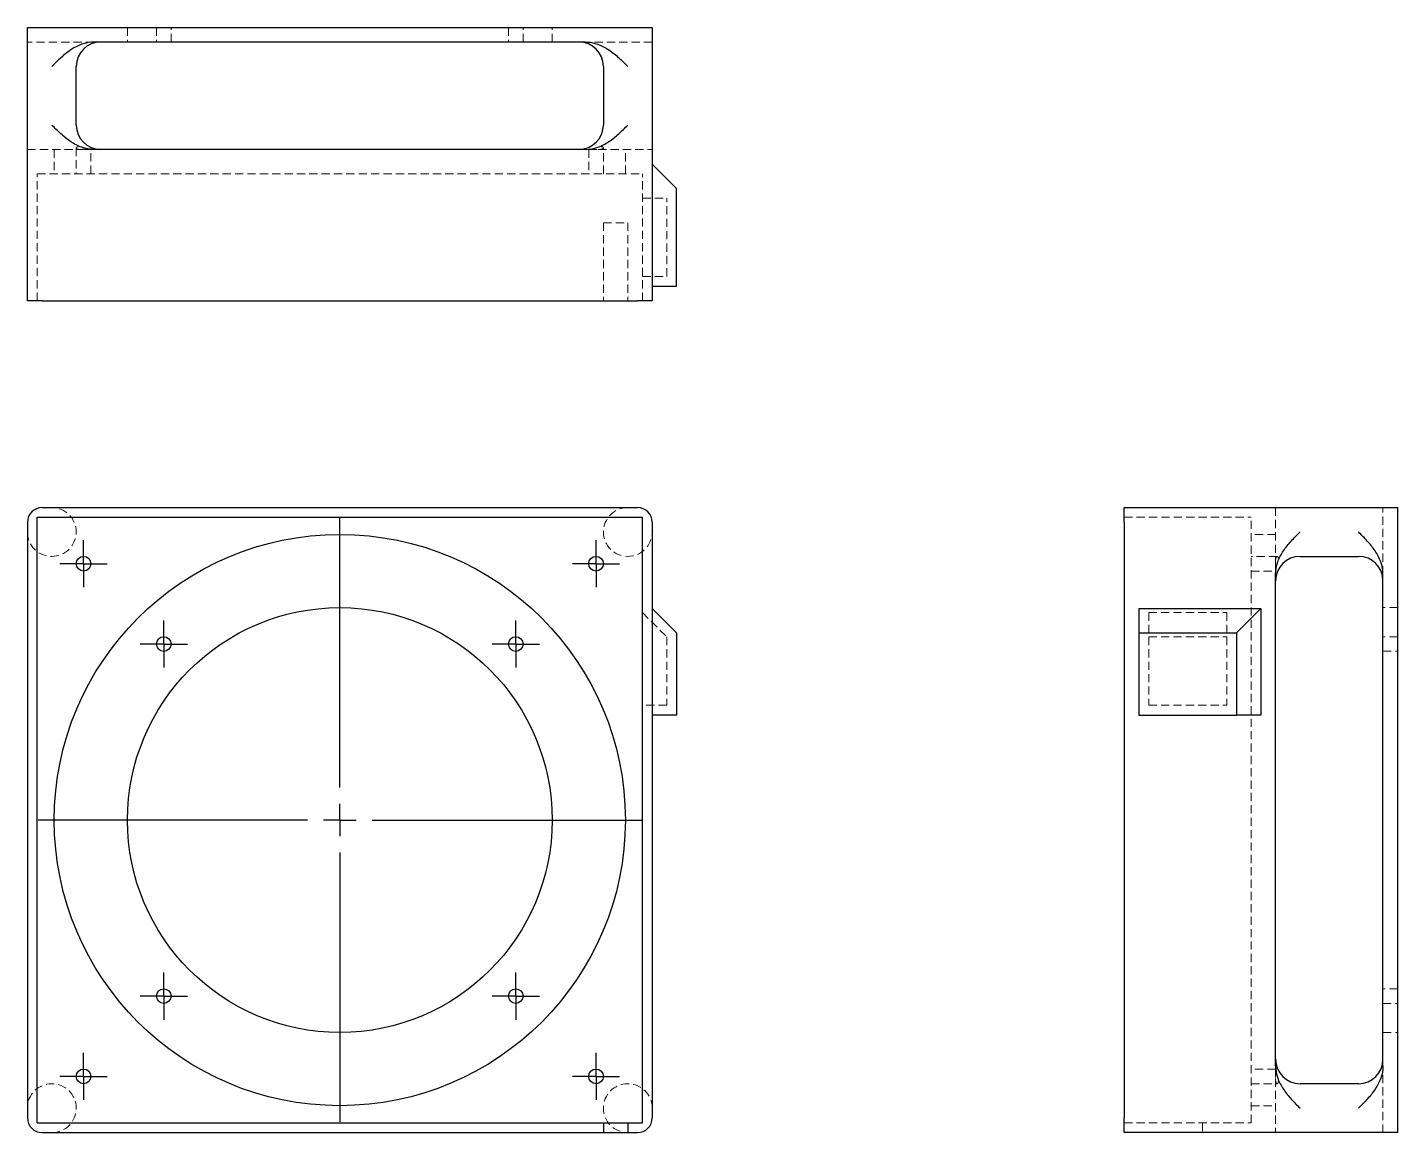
# Model space of a CAD drawing. Header units: millimetres. Extents: x 33 to 244, y 9 to 179.
import ezdxf

# ---------------------------------------------------------------- set-up
doc = ezdxf.new("R2010")
doc.units = ezdxf.units.MM
doc.linetypes.add('HIDDEN', pattern=[1.905, 1.27, -0.635])
doc.layers.add('10', color=7, linetype='Continuous')

# ---------------------------------------------------------------- blocks, each defined once
blk = doc.blocks.new('SW_CENTERMARKSYMBOL_0')
at = {"layer": '10', "color": 0}
for p, q in [((0, 2.5), (0, 3.63)), ((0, 0), (0, 2.5)), ((-2.5, 0), (-3.63, 0)), ((0, 0), (-2.5, 0)), ((0, 0), (0, -2.5)), ((0, 0), (2.5, 0)), ((2.5, 0), (3.63, 0)), ((0, -2.5), (0, -3.63))]:
    blk.add_line(p, q, dxfattribs=at)
blk = doc.blocks.new('SW_CENTERMARKSYMBOL_1')
at = {"layer": '10', "color": 0}
for p, q in [((0, 5), (0, 46.48)), ((0, 0), (0, 2.5)), ((-5, 0), (-46.48, 0)), ((0, 0), (-2.5, 0)), ((0, 0), (0, -2.5)), ((0, 0), (2.5, 0)), ((5, 0), (46.48, 0)), ((0, -5), (0, -46.48))]:
    blk.add_line(p, q, dxfattribs=at)
blk = doc.blocks.new('SW_CENTERMARKSYMBOL_2')
at = {"layer": '10', "color": 0}
for p, q in [((0, 2.5), (0, 3.63)), ((0, 0), (0, 2.5)), ((-2.5, 0), (-3.63, 0)), ((0, 0), (-2.5, 0)), ((0, 0), (0, -2.5)), ((0, 0), (2.5, 0)), ((2.5, 0), (3.63, 0)), ((0, -2.5), (0, -3.63))]:
    blk.add_line(p, q, dxfattribs=at)
blk = doc.blocks.new('SW_CENTERMARKSYMBOL_3')
at = {"layer": '10', "color": 0}
for p, q in [((0, 2.5), (0, 3.63)), ((0, 0), (0, 2.5)), ((-2.5, 0), (-3.63, 0)), ((0, 0), (-2.5, 0)), ((0, 0), (0, -2.5)), ((0, 0), (2.5, 0)), ((2.5, 0), (3.63, 0)), ((0, -2.5), (0, -3.63))]:
    blk.add_line(p, q, dxfattribs=at)
blk = doc.blocks.new('SW_CENTERMARKSYMBOL_4')
at = {"layer": '10', "color": 0}
for p, q in [((0, 2.5), (0, 3.63)), ((0, 0), (0, 2.5)), ((-2.5, 0), (-3.63, 0)), ((0, 0), (-2.5, 0)), ((0, 0), (0, -2.5)), ((0, 0), (2.5, 0)), ((2.5, 0), (3.63, 0)), ((0, -2.5), (0, -3.63))]:
    blk.add_line(p, q, dxfattribs=at)
blk = doc.blocks.new('SW_CENTERMARKSYMBOL_5')
at = {"layer": '10', "color": 0}
for p, q in [((0, 2.5), (0, 3.63)), ((0, 0), (0, 2.5)), ((-2.5, 0), (-3.63, 0)), ((0, 0), (-2.5, 0)), ((0, 0), (0, -2.5)), ((0, 0), (2.5, 0)), ((2.5, 0), (3.63, 0)), ((0, -2.5), (0, -3.63))]:
    blk.add_line(p, q, dxfattribs=at)
blk = doc.blocks.new('SW_CENTERMARKSYMBOL_6')
at = {"layer": '10', "color": 0}
for p, q in [((0, 2.5), (0, 3.63)), ((0, 0), (0, 2.5)), ((-2.5, 0), (-3.63, 0)), ((0, 0), (-2.5, 0)), ((0, 0), (0, -2.5)), ((0, 0), (2.5, 0)), ((2.5, 0), (3.63, 0)), ((0, -2.5), (0, -3.63))]:
    blk.add_line(p, q, dxfattribs=at)
blk = doc.blocks.new('SW_CENTERMARKSYMBOL_7')
at = {"layer": '10', "color": 0}
for p, q in [((0, 2.5), (0, 3.63)), ((0, 0), (0, 2.5)), ((-2.5, 0), (-3.63, 0)), ((0, 0), (-2.5, 0)), ((0, 0), (0, -2.5)), ((0, 0), (2.5, 0)), ((2.5, 0), (3.63, 0)), ((0, -2.5), (0, -3.63))]:
    blk.add_line(p, q, dxfattribs=at)
blk = doc.blocks.new('SW_CENTERMARKSYMBOL_8')
at = {"layer": '10', "color": 0}
for p, q in [((0, 2.5), (0, 3.63)), ((0, 0), (0, 2.5)), ((-2.5, 0), (-3.63, 0)), ((0, 0), (-2.5, 0)), ((0, 0), (0, -2.5)), ((0, 0), (2.5, 0)), ((2.5, 0), (3.63, 0)), ((0, -2.5), (0, -3.63))]:
    blk.add_line(p, q, dxfattribs=at)

msp = doc.modelspace()

# ---------------------------------------------------------------- linework, layer by layer
at = {"color": 7, "linetype": 'Continuous', "lineweight": 25}
for p, q in [((33, 136.95), (33, 179.05)), ((33, 179.05), (35.26, 179.05)), ((35.26, 179.05), (126.98, 179.05)), ((126.98, 179.05), (129.24, 179.05)), ((129.24, 179.05), (129.24, 136.95)), ((118.97, 176.8), (43.27, 176.8)), ((40.52, 164.02), (40.52, 173.04)), ((121.72, 173.04), (121.72, 164.02)), ((118.97, 160.26), (43.27, 160.26)), ((133, 154.24), (129.24, 158)), ((133, 139.2), (133, 154.24)), ((129.24, 139.2), (133, 139.2)), ((35.26, 136.95), (33, 136.95)), ((35.26, 136.95), (126.98, 136.95)), ((129.24, 136.95), (126.98, 136.95)), ((34.5, 10.38), (34.5, 103.62)), ((34.5, 103.62), (127.74, 103.62)), ((35.26, 105.12), (126.98, 105.12)), ((127.74, 10.38), (127.74, 103.62)), ((201.95, 105.12), (244.05, 105.12)), ((201.95, 102.86), (201.95, 105.12)), ((244.05, 105.12), (244.05, 102.86)), ((33, 102.86), (33, 11.14)), ((129.24, 102.86), (129.24, 11.14)), ((201.95, 102.86), (201.95, 11.14)), ((244.05, 102.86), (244.05, 11.14)), ((229.02, 97.6), (238.04, 97.6)), ((225.26, 19.15), (225.26, 94.85)), ((241.8, 19.15), (241.8, 94.85)), ((129.24, 89.58), (133, 85.82)), ((204.2, 89.58), (204.2, 85.82)), ((204.2, 89.58), (223, 89.58)), ((219.24, 85.82), (223, 89.58)), ((223, 89.58), (223, 73.17)), ((133, 85.82), (133, 73.17)), ((204.2, 85.82), (219.24, 85.82)), ((204.2, 85.82), (204.2, 73.17)), ((219.24, 85.82), (219.24, 73.17)), ((133, 73.17), (129.24, 73.17)), ((204.2, 73.17), (219.24, 73.17)), ((223, 73.17), (219.24, 73.17)), ((238.04, 16.4), (229.02, 16.4)), ((201.95, 8.88), (201.95, 11.14)), ((244.05, 11.14), (244.05, 8.88)), ((34.5, 10.38), (121.72, 10.38)), ((35.26, 8.88), (121.72, 8.88)), ((121.72, 10.38), (121.72, 8.88)), ((121.72, 10.38), (125.48, 10.38)), ((121.72, 8.88), (125.48, 8.88)), ((125.48, 10.38), (127.74, 10.38)), ((125.48, 10.38), (125.48, 8.88)), ((125.48, 8.88), (126.98, 8.88)), ((244.05, 8.88), (201.95, 8.88))]:
    msp.add_line(p, q, dxfattribs=at)
at = {"color": 7, "linetype": 'HIDDEN', "lineweight": 18}
for p, q in [((48.41, 179.05), (48.41, 176.8)), ((52.88, 179.05), (52.88, 176.8)), ((55.13, 176.8), (55.13, 179.05)), ((107.11, 179.05), (107.11, 176.8)), ((109.36, 176.8), (109.36, 179.05)), ((113.83, 176.8), (113.83, 179.05)), ((43.27, 176.8), (33, 176.8)), ((129.24, 176.8), (118.97, 176.8)), ((40.52, 160.51), (40.52, 156.5)), ((121.72, 156.5), (121.72, 160.51)), ((121.72, 160.51), (121.72, 160.51)), ((33, 160.26), (41.33, 160.26)), ((37.14, 160.26), (37.14, 156.5)), ((41.33, 160.26), (42.73, 160.26)), ((42.73, 160.26), (43.27, 160.26)), ((42.77, 156.5), (42.77, 160.26)), ((118.97, 160.26), (119.51, 160.26)), ((119.47, 160.26), (119.47, 156.5)), ((119.51, 160.26), (120.91, 160.26)), ((120.91, 160.26), (129.24, 160.26)), ((125.11, 156.5), (125.11, 160.26)), ((34.5, 156.5), (127.74, 156.5)), ((34.5, 136.95), (34.5, 156.5)), ((127.74, 136.95), (127.74, 156.5)), ((127.74, 152.74), (131.5, 152.74)), ((131.5, 140.71), (131.5, 152.74)), ((121.72, 148.98), (121.72, 136.95)), ((121.72, 148.98), (125.48, 148.98)), ((125.48, 148.98), (125.48, 136.95)), ((127.74, 140.71), (131.5, 140.71)), ((201.95, 103.62), (221.5, 103.62)), ((221.5, 10.38), (221.5, 103.62)), ((225.26, 105.12), (225.26, 96.79)), ((241.8, 94.85), (241.8, 105.12)), ((225.26, 100.98), (221.5, 100.98)), ((225.51, 97.6), (221.5, 97.6)), ((221.5, 95.35), (225.26, 95.35)), ((225.26, 96.79), (225.26, 95.39)), ((225.26, 95.39), (225.26, 94.85)), ((127.74, 88.95), (131.5, 85.2)), ((205.71, 88.95), (205.71, 85.2)), ((205.71, 88.95), (217.74, 88.95)), ((217.74, 88.95), (217.74, 85.2)), ((244.05, 89.71), (241.8, 89.71)), ((131.5, 85.2), (131.5, 74.67)), ((205.71, 85.2), (217.74, 85.2)), ((205.71, 85.2), (205.71, 74.67)), ((217.74, 85.2), (217.74, 74.67)), ((244.05, 85.24), (241.8, 85.24)), ((241.8, 82.99), (244.05, 82.99)), ((131.5, 74.67), (127.74, 74.67)), ((205.71, 74.67), (217.74, 74.67)), ((244.05, 31.01), (241.8, 31.01)), ((241.8, 28.76), (244.05, 28.76)), ((241.8, 24.29), (244.05, 24.29)), ((225.26, 19.15), (225.26, 18.61)), ((241.8, 8.88), (241.8, 19.15)), ((225.26, 18.65), (221.5, 18.65)), ((225.26, 18.61), (225.26, 17.21)), ((225.26, 17.21), (225.26, 8.88)), ((221.5, 16.4), (225.51, 16.4)), ((225.51, 16.4), (225.51, 16.4)), ((221.5, 13.02), (225.26, 13.02)), ((201.95, 10.38), (221.5, 10.38)), ((213.98, 10.38), (213.98, 8.88))]:
    msp.add_line(p, q, dxfattribs=at)
at = {"color": 7, "linetype": 'Continuous', "lineweight": 25}
for centre, radius in [((81.12, 57), 43.98), ((41.65, 96.47), 1.13), ((120.59, 96.47), 1.13), ((81.12, 57), 32.71), ((54.01, 84.11), 1.13), ((108.23, 84.11), 1.13), ((54.01, 29.89), 1.13), ((108.23, 29.89), 1.13), ((41.65, 17.53), 1.13), ((120.59, 17.53), 1.13)]:
    msp.add_circle(centre, radius, dxfattribs=at)
for centre, radius, start, end in [((44.28, 173.04), 3.76, 90, 180), ((117.96, 173.04), 3.76, 0, 90), ((44.28, 164.02), 3.76, 180, 270), ((117.96, 164.02), 3.76, 270, 0), ((35.26, 102.86), 2.26, 90, 180), ((126.98, 102.86), 2.26, 0, 90), ((229.02, 93.84), 3.76, 90, 180), ((238.04, 93.84), 3.76, 0, 90), ((229.02, 20.16), 3.76, 180, 270), ((238.04, 20.16), 3.76, 270, 0), ((35.26, 11.14), 2.26, 180, 270), ((126.98, 11.14), 2.26, 270, 0)]:
    msp.add_arc(centre, radius, start, end, dxfattribs=at)
at = {"color": 7, "linetype": 'HIDDEN', "lineweight": 18}
for centre, start, end in [((36.76, 101.36), 180, 90), ((125.48, 101.36), 90, 0), ((36.76, 12.64), 270, 180), ((125.48, 12.64), 0, 270)]:
    msp.add_arc(centre, 3.76, start, end, dxfattribs=at)
at = {"color": 7, "linetype": 'Continuous', "lineweight": 25}
for points in [[(43.27, 176.8), (42.62, 176.8), (41.99, 176.67), (40.76, 176.24), (40.2, 175.94), (39.4, 175.4), (39.14, 175.21), (38.63, 174.81), (38.39, 174.6), (37.91, 174.17), (37.68, 173.94), (37.22, 173.49), (36.99, 173.26), (36.76, 173.04)], [(118.97, 176.8), (119.62, 176.8), (120.25, 176.67), (121.48, 176.24), (122.04, 175.94), (122.84, 175.4), (123.1, 175.21), (123.61, 174.81), (123.85, 174.6), (124.33, 174.17), (124.56, 173.94), (125.03, 173.49), (125.25, 173.26), (125.48, 173.04)], [(43.27, 160.26), (42.62, 160.26), (41.99, 160.38), (40.76, 160.81), (40.2, 161.12), (39.4, 161.65), (39.14, 161.84), (38.63, 162.24), (38.39, 162.45), (37.91, 162.89), (37.68, 163.11), (37.22, 163.56), (36.99, 163.79), (36.76, 164.02)], [(118.97, 160.26), (119.62, 160.26), (120.25, 160.38), (121.48, 160.81), (122.04, 161.12), (122.84, 161.65), (123.1, 161.84), (123.61, 162.24), (123.85, 162.45), (124.33, 162.89), (124.56, 163.11), (125.03, 163.56), (125.25, 163.79), (125.48, 164.02)], [(225.26, 94.85), (225.26, 95.5), (225.38, 96.13), (225.81, 97.36), (226.12, 97.92), (226.65, 98.72), (226.84, 98.98), (227.24, 99.49), (227.45, 99.73), (227.89, 100.21), (228.11, 100.44), (228.56, 100.9), (228.79, 101.13), (229.02, 101.36)], [(241.8, 94.85), (241.8, 95.5), (241.67, 96.13), (241.24, 97.36), (240.94, 97.92), (240.4, 98.72), (240.21, 98.98), (239.81, 99.49), (239.6, 99.73), (239.17, 100.21), (238.94, 100.44), (238.49, 100.9), (238.26, 101.13), (238.04, 101.36)], [(225.26, 19.15), (225.26, 18.5), (225.38, 17.87), (225.81, 16.64), (226.12, 16.08), (226.65, 15.28), (226.84, 15.02), (227.24, 14.51), (227.45, 14.27), (227.89, 13.79), (228.11, 13.56), (228.56, 13.1), (228.79, 12.87), (229.02, 12.64)], [(241.8, 19.15), (241.8, 18.5), (241.67, 17.87), (241.24, 16.64), (240.94, 16.08), (240.4, 15.28), (240.21, 15.02), (239.81, 14.51), (239.6, 14.27), (239.17, 13.79), (238.94, 13.56), (238.49, 13.1), (238.26, 12.87), (238.04, 12.64)]]:
    msp.add_open_spline(points, degree=3, knots=[0, 0, 0, 0, 0.25, 0.25, 0.5, 0.5, 0.625, 0.625, 0.75, 0.75, 0.875, 0.875, 1, 1, 1, 1], dxfattribs=at)
at = {"color": 7, "linetype": 'HIDDEN', "lineweight": 18}
for points in [[(41.33, 160.26), (41.23, 160.26), (41.14, 160.26), (40.97, 160.27), (40.9, 160.28), (40.69, 160.32), (40.6, 160.37), (40.51, 160.48), (40.51, 160.54), (40.61, 160.64), (40.71, 160.68), (40.99, 160.68), (41.16, 160.65), (41.54, 160.54), (41.73, 160.48), (42.01, 160.4), (42.1, 160.37), (42.27, 160.33), (42.35, 160.31), (42.49, 160.28), (42.56, 160.27), (42.66, 160.26), (42.7, 160.26), (42.73, 160.26)], [(119.51, 160.26), (119.54, 160.26), (119.58, 160.26), (119.68, 160.27), (119.75, 160.28), (119.96, 160.32), (120.14, 160.37), (120.51, 160.48), (120.7, 160.54), (121.07, 160.64), (121.25, 160.68), (121.53, 160.68), (121.63, 160.65), (121.73, 160.54), (121.73, 160.48), (121.67, 160.4), (121.63, 160.37), (121.54, 160.33), (121.48, 160.31), (121.34, 160.28), (121.27, 160.27), (121.1, 160.26), (121.01, 160.26), (120.91, 160.26)], [(225.26, 96.79), (225.26, 96.89), (225.26, 96.98), (225.27, 97.15), (225.28, 97.22), (225.32, 97.43), (225.37, 97.52), (225.48, 97.61), (225.54, 97.61), (225.64, 97.51), (225.68, 97.41), (225.68, 97.13), (225.65, 96.96), (225.54, 96.58), (225.48, 96.39), (225.4, 96.11), (225.37, 96.02), (225.33, 95.85), (225.31, 95.77), (225.28, 95.63), (225.27, 95.56), (225.26, 95.46), (225.26, 95.42), (225.26, 95.39)], [(225.26, 18.61), (225.26, 18.58), (225.26, 18.54), (225.27, 18.44), (225.28, 18.37), (225.32, 18.16), (225.37, 17.98), (225.48, 17.61), (225.54, 17.42), (225.64, 17.05), (225.68, 16.87), (225.68, 16.59), (225.65, 16.49), (225.54, 16.39), (225.48, 16.39), (225.4, 16.45), (225.37, 16.49), (225.33, 16.58), (225.31, 16.64), (225.28, 16.78), (225.27, 16.85), (225.26, 17.02), (225.26, 17.11), (225.26, 17.21)]]:
    msp.add_open_spline(points, degree=3, knots=[0, 0, 0, 0, 0.0625, 0.0625, 0.125, 0.125, 0.25, 0.25, 0.375, 0.375, 0.5, 0.5, 0.625, 0.625, 0.75, 0.75, 0.8125, 0.8125, 0.875, 0.875, 0.9375, 0.9375, 1, 1, 1, 1], dxfattribs=at)

# ---------------------------------------------------------------- block references
at = {"layer": '10'}
for name, p in [('SW_CENTERMARKSYMBOL_1', (81.12, 57)), ('SW_CENTERMARKSYMBOL_8', (41.65, 96.47)), ('SW_CENTERMARKSYMBOL_7', (120.59, 96.47)), ('SW_CENTERMARKSYMBOL_4', (54.01, 84.11)), ('SW_CENTERMARKSYMBOL_3', (108.23, 84.11)), ('SW_CENTERMARKSYMBOL_0', (54.01, 29.89)), ('SW_CENTERMARKSYMBOL_2', (108.23, 29.89)), ('SW_CENTERMARKSYMBOL_5', (41.65, 17.53)), ('SW_CENTERMARKSYMBOL_6', (120.59, 17.53))]:
    msp.add_blockref(name, p, dxfattribs=at)

doc.saveas('drawing.dxf')
